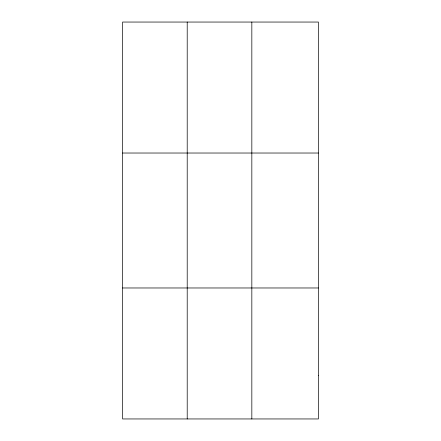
<?xml version="1.0" encoding="UTF-8"?>
<svg xmlns="http://www.w3.org/2000/svg" width="441" height="441" viewBox="0 0 441 441"><rect width="100%" height="100%" fill="white"/><g stroke="black" fill="none" stroke-linecap="round" stroke-linejoin="round"><path stroke-width="0.66" d="M187.21 22.05L187.21 418.95M251.833 22.05L251.833 418.95M122.587 153.027L318.413 153.027M122.587 287.973L318.413 287.973M318.413 375.291L318.413 418.95L122.587 418.95L122.587 22.05L318.413 22.05L318.413 375.291"/></g></svg>
